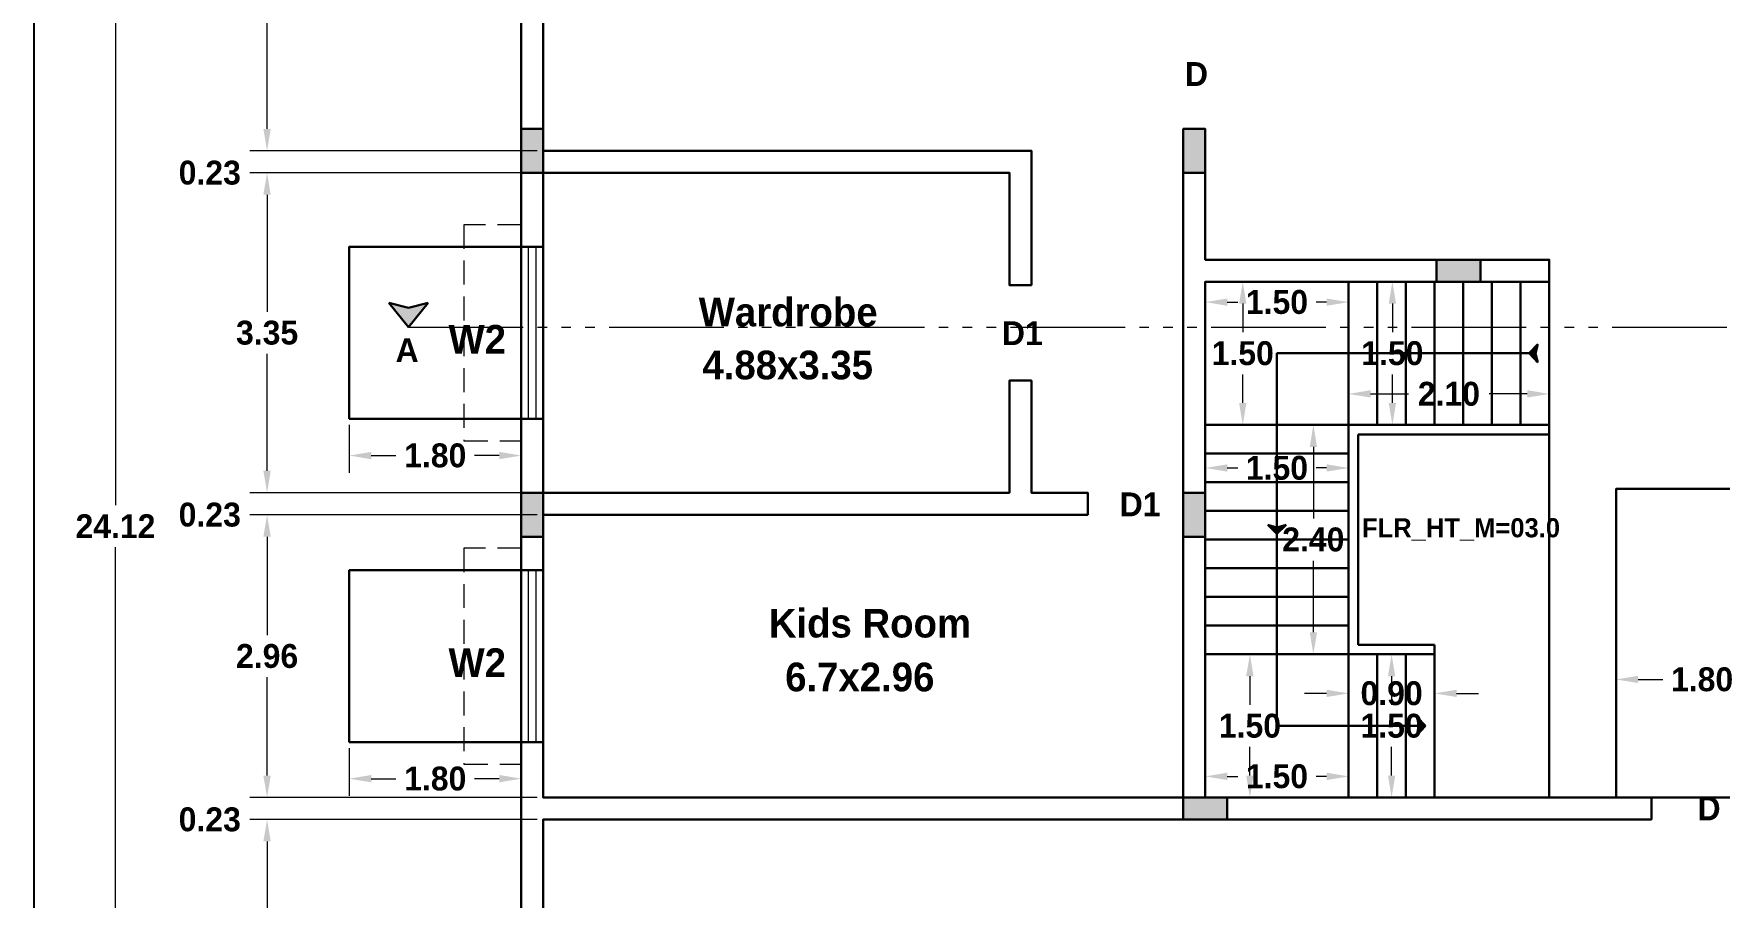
# Model space of a CAD drawing. Header units: metres. Extents: x 596 to 685, y 363 to 505.
# Drawn here: x 600.37 to 618.01, y 484.94 to 493.98 of the extents above; entities that cross this region are included whole.
import ezdxf

# ---------------------------------------------------------------- set-up
doc = ezdxf.new("R2010")
doc.units = ezdxf.units.M
doc.header["$MEASUREMENT"] = 0
doc.linetypes.add('ACAD_ISO06W100', pattern=[36, 24, -3, 0, -3, 0, -3, 0, -3])
doc.linetypes.add('DASHED2', pattern=[0.375, 0.25, -0.125])
for name, color, linetype in [('BLK_1_FLOOR', 63, 'Continuous'), ('BLK_1_FLR_1_ACROOM_5_LIGHT_VENTILATION_2', 1, 'Continuous'), ('BLK_1_FLR_1_BLT_UP_AREA', 1, 'Continuous'), ('BLK_1_FLR_1_CARPET_AREA', 1, 'Continuous'), ('BLK_1_FLR_1_ROOF_AREA', 54, 'Continuous'), ('BLK_1_FLR_1_ROOM_1_LIGHT_VENTILATION_1', 1, 'Continuous'), ('BLK_1_FLR_1_ROOM_2_LIGHT_VENTILATION_1', 1, 'Continuous'), ('BLK_1_FLR_1_STAIR_1', 1, 'Continuous'), ('BLK_1_FLR_1_STAIR_1_FLIGHT_1', 7, 'Continuous'), ('BLK_1_FLR_1_STAIR_1_FLIGHT_2', 7, 'Continuous'), ('BLK_1_FLR_1_STAIR_1_FLIGHT_3', 7, 'Continuous'), ('BLK_1_FLR_1_STAIR_1_LANDING_1', 7, 'Continuous'), ('BLK_1_FLR_1_STAIR_1_LANDING_2', 7, 'Continuous'), ('BLK_1_FLR_1_UNITFA_1', 234, 'Continuous'), ('BLK_1_LVL_1_BLDG_FOOT_PRINT', 1, 'Continuous')]:
    doc.layers.add(name, color=color, linetype=linetype)
doc.styles.add('century', font='GOTHICB.TTF')
doc.styles.add('century Bold', font='GOTHICB.TTF', dxfattribs={"height": 9})
doc.dimstyles.get("Standard").update_dxf_attribs({"dimtxt": 0.25, "dimasz": 0.23, "dimexe": 0.18, "dimexo": 0.0625, "dimgap": 0.09, "dimtad": 0, "dimtih": 1, "dimtoh": 1, "dimzin": 0, "dimdsep": 46, "dimtxsty": 'century', "dimcen": 0.09, "dimadec": 0, "dimazin": 0, "dimtfac": 1, "dimtofl": 0, "dimtmove": 0, "dimatfit": 3, "dimfxl": 0, "dimtolj": 1, "dimtzin": 0, "dimlwd": 18, "dimlwe": 5, "dimarcsym": 0})

# ---------------------------------------------------------------- blocks, each defined once
blk = doc.blocks.new('*D14')
at = {"layer": 'BLK_1_FLR_1_STAIR_1_FLIGHT_1', "color": 0, "lineweight": 5}
for p, q in [((614.131, 490.259), (614.131, 490.387)), ((616.231, 490.259), (616.231, 490.387))]:
    blk.add_line(p, q, dxfattribs=at)
at = {"layer": 'BLK_1_FLR_1_STAIR_1_FLIGHT_1', "color": 0, "lineweight": 18}
for p, q in [((614.361, 490.207), (614.758, 490.207)), ((616.001, 490.207), (615.603, 490.207))]:
    blk.add_line(p, q, dxfattribs=at)
at = {"layer": 'BLK_1_FLR_1_STAIR_1_FLIGHT_1', "color": 0, "lineweight": 30}
for points in [[(614.361, 490.246), (614.361, 490.169), (614.131, 490.207)], [(616.001, 490.246), (616.001, 490.169), (616.231, 490.207)]]:
    blk.add_solid(points, dxfattribs=at)
at = {"layer": 'Defpoints', "color": 0, "lineweight": 30}
for p in [(614.131, 490.197), (616.231, 490.207), (616.231, 490.197)]:
    blk.add_point(p, dxfattribs=at)
at = {"layer": 'BLK_1_FLR_1_STAIR_1_FLIGHT_1', "color": 0, "lineweight": 30, "insert": (615.181, 490.207), "char_height": 0.25, "attachment_point": 5, "style": 'century'}
blk.add_mtext('\\A1;2.10', dxfattribs=at)
blk = doc.blocks.new('*D15')
at = {"layer": 'BLK_1_FLR_1_STAIR_1_FLIGHT_1', "color": 0, "lineweight": 5}
for p, q in [((614.493, 491.382), (614.769, 491.382)), ((614.493, 489.882), (614.769, 489.882))]:
    blk.add_line(p, q, dxfattribs=at)
at = {"layer": 'BLK_1_FLR_1_STAIR_1_FLIGHT_1', "color": 0, "lineweight": 18}
for p, q in [((614.589, 491.152), (614.589, 490.853)), ((614.589, 490.112), (614.589, 490.411))]:
    blk.add_line(p, q, dxfattribs=at)
at = {"layer": 'BLK_1_FLR_1_STAIR_1_FLIGHT_1', "color": 0, "lineweight": 30}
for points in [[(614.551, 491.152), (614.628, 491.152), (614.589, 491.382)], [(614.551, 490.112), (614.628, 490.112), (614.589, 489.882)]]:
    blk.add_solid(points, dxfattribs=at)
at = {"layer": 'Defpoints', "color": 0, "lineweight": 30}
for p in [(614.431, 491.382), (614.431, 489.882), (614.589, 489.882)]:
    blk.add_point(p, dxfattribs=at)
at = {"layer": 'BLK_1_FLR_1_STAIR_1_FLIGHT_1', "color": 0, "lineweight": 30, "insert": (614.589, 490.632), "char_height": 0.25, "attachment_point": 5, "style": 'century'}
blk.add_mtext('\\A1;1.50', dxfattribs=at)
blk = doc.blocks.new('*D16')
at = {"layer": 'BLK_1_FLR_1_STAIR_1_FLIGHT_2', "color": 0, "lineweight": 5}
for p, q in [((612.631, 489.474), (612.631, 489.612)), ((614.131, 489.474), (614.131, 489.612))]:
    blk.add_line(p, q, dxfattribs=at)
at = {"layer": 'BLK_1_FLR_1_STAIR_1_FLIGHT_2', "color": 0, "lineweight": 18}
for p, q in [((612.861, 489.432), (612.97, 489.432)), ((613.901, 489.432), (613.792, 489.432))]:
    blk.add_line(p, q, dxfattribs=at)
at = {"layer": 'BLK_1_FLR_1_STAIR_1_FLIGHT_2', "color": 0, "lineweight": 30}
for points in [[(612.861, 489.47), (612.861, 489.394), (612.631, 489.432)], [(613.901, 489.47), (613.901, 489.394), (614.131, 489.432)]]:
    blk.add_solid(points, dxfattribs=at)
at = {"layer": 'Defpoints', "color": 0, "lineweight": 30}
for p in [(612.631, 489.412), (614.131, 489.432), (614.131, 489.412)]:
    blk.add_point(p, dxfattribs=at)
at = {"layer": 'BLK_1_FLR_1_STAIR_1_FLIGHT_2', "color": 0, "lineweight": 30, "insert": (613.381, 489.432), "char_height": 0.25, "attachment_point": 5, "style": 'century'}
blk.add_mtext('\\A1;1.50', dxfattribs=at)
blk = doc.blocks.new('*D17')
at = {"layer": 'BLK_1_FLR_1_STAIR_1_FLIGHT_2', "color": 0, "lineweight": 5}
for p, q in [((613.763, 489.882), (613.582, 489.882)), ((613.763, 487.482), (613.582, 487.482))]:
    blk.add_line(p, q, dxfattribs=at)
at = {"layer": 'BLK_1_FLR_1_STAIR_1_FLIGHT_2', "color": 0, "lineweight": 18}
for p, q in [((613.762, 489.652), (613.762, 488.903)), ((613.762, 487.712), (613.762, 488.461))]:
    blk.add_line(p, q, dxfattribs=at)
at = {"layer": 'BLK_1_FLR_1_STAIR_1_FLIGHT_2', "color": 0, "lineweight": 30}
for points in [[(613.724, 489.652), (613.801, 489.652), (613.762, 489.882)], [(613.724, 487.712), (613.801, 487.712), (613.762, 487.482)]]:
    blk.add_solid(points, dxfattribs=at)
at = {"layer": 'Defpoints', "color": 0, "lineweight": 30}
for p in [(613.825, 489.882), (613.762, 487.482), (613.825, 487.482)]:
    blk.add_point(p, dxfattribs=at)
at = {"layer": 'BLK_1_FLR_1_STAIR_1_FLIGHT_2', "color": 0, "lineweight": 30, "insert": (613.762, 488.682), "char_height": 0.25, "attachment_point": 5, "style": 'century'}
blk.add_mtext('\\A1;2.40', dxfattribs=at)
blk = doc.blocks.new('*D18')
at = {"layer": 'BLK_1_FLR_1_STAIR_1_FLIGHT_3', "color": 0, "lineweight": 5}
for p, q in [((614.131, 487.134), (614.131, 487.252)), ((615.031, 487.134), (615.031, 487.252))]:
    blk.add_line(p, q, dxfattribs=at)
at = {"layer": 'BLK_1_FLR_1_STAIR_1_FLIGHT_3', "color": 0, "lineweight": 18}
for p, q in [((613.901, 487.072), (613.671, 487.072)), ((615.261, 487.072), (615.491, 487.072))]:
    blk.add_line(p, q, dxfattribs=at)
at = {"layer": 'BLK_1_FLR_1_STAIR_1_FLIGHT_3', "color": 0, "lineweight": 30}
for points in [[(613.901, 487.11), (613.901, 487.034), (614.131, 487.072)], [(615.261, 487.11), (615.261, 487.034), (615.031, 487.072)]]:
    blk.add_solid(points, dxfattribs=at)
at = {"layer": 'Defpoints', "color": 0, "lineweight": 30}
for p in [(614.131, 487.072), (615.031, 487.072), (615.031, 487.072)]:
    blk.add_point(p, dxfattribs=at)
at = {"layer": 'BLK_1_FLR_1_STAIR_1_FLIGHT_3', "color": 0, "lineweight": 30, "insert": (614.581, 487.072), "char_height": 0.25, "attachment_point": 5, "style": 'century'}
blk.add_mtext('\\A1;0.90', dxfattribs=at)
blk = doc.blocks.new('*D19')
at = {"layer": 'BLK_1_FLR_1_STAIR_1_FLIGHT_3', "color": 0, "lineweight": 5}
for p, q in [((614.643, 487.482), (614.761, 487.482)), ((614.643, 485.982), (614.761, 485.982))]:
    blk.add_line(p, q, dxfattribs=at)
at = {"layer": 'BLK_1_FLR_1_STAIR_1_FLIGHT_3', "color": 0, "lineweight": 18}
for p, q in [((614.581, 487.252), (614.581, 486.953)), ((614.581, 486.212), (614.581, 486.511))]:
    blk.add_line(p, q, dxfattribs=at)
at = {"layer": 'BLK_1_FLR_1_STAIR_1_FLIGHT_3', "color": 0, "lineweight": 30}
for points in [[(614.543, 487.252), (614.619, 487.252), (614.581, 487.482)], [(614.543, 486.212), (614.619, 486.212), (614.581, 485.982)]]:
    blk.add_solid(points, dxfattribs=at)
at = {"layer": 'Defpoints', "color": 0, "lineweight": 30}
for p in [(614.581, 487.482), (614.581, 485.982), (614.581, 485.982)]:
    blk.add_point(p, dxfattribs=at)
at = {"layer": 'BLK_1_FLR_1_STAIR_1_FLIGHT_3', "color": 0, "lineweight": 30, "insert": (614.581, 486.732), "char_height": 0.25, "attachment_point": 5, "style": 'century'}
blk.add_mtext('\\A1;1.50', dxfattribs=at)
blk = doc.blocks.new('*D20')
at = {"layer": 'BLK_1_FLR_1_STAIR_1_LANDING_1', "color": 0, "lineweight": 5}
for p, q in [((614.131, 491.231), (614.131, 491.348)), ((612.631, 491.106), (612.631, 490.988))]:
    blk.add_line(p, q, dxfattribs=at)
at = {"layer": 'BLK_1_FLR_1_STAIR_1_LANDING_1', "color": 0, "lineweight": 18}
for p, q in [((612.861, 491.168), (612.97, 491.168)), ((613.901, 491.168), (613.792, 491.168))]:
    blk.add_line(p, q, dxfattribs=at)
at = {"layer": 'BLK_1_FLR_1_STAIR_1_LANDING_1', "color": 0, "lineweight": 30}
for points in [[(612.861, 491.206), (612.861, 491.13), (612.631, 491.168)], [(613.901, 491.206), (613.901, 491.13), (614.131, 491.168)]]:
    blk.add_solid(points, dxfattribs=at)
at = {"layer": 'Defpoints', "color": 0, "lineweight": 30}
for p in [(612.631, 491.168), (614.131, 491.168), (614.131, 491.168)]:
    blk.add_point(p, dxfattribs=at)
at = {"layer": 'BLK_1_FLR_1_STAIR_1_LANDING_1', "color": 0, "lineweight": 30, "insert": (613.381, 491.168), "char_height": 0.25, "attachment_point": 5, "style": 'century'}
blk.add_mtext('\\A1;1.50', dxfattribs=at)
blk = doc.blocks.new('*D21')
at = {"layer": 'BLK_1_FLR_1_STAIR_1_LANDING_1', "color": 0, "lineweight": 5}
for p, q in [((612.968, 491.382), (613.203, 491.382)), ((612.968, 489.882), (613.203, 489.882))]:
    blk.add_line(p, q, dxfattribs=at)
at = {"layer": 'BLK_1_FLR_1_STAIR_1_LANDING_1', "color": 0, "lineweight": 18}
for p, q in [((613.023, 491.152), (613.023, 490.853)), ((613.023, 490.112), (613.023, 490.411))]:
    blk.add_line(p, q, dxfattribs=at)
at = {"layer": 'BLK_1_FLR_1_STAIR_1_LANDING_1', "color": 0, "lineweight": 30}
for points in [[(612.985, 491.152), (613.061, 491.152), (613.023, 491.382)], [(612.985, 490.112), (613.061, 490.112), (613.023, 489.882)]]:
    blk.add_solid(points, dxfattribs=at)
at = {"layer": 'Defpoints', "color": 0, "lineweight": 30}
for p in [(612.905, 491.382), (612.905, 489.882), (613.023, 489.882)]:
    blk.add_point(p, dxfattribs=at)
at = {"layer": 'BLK_1_FLR_1_STAIR_1_LANDING_1', "color": 0, "lineweight": 30, "insert": (613.023, 490.632), "char_height": 0.25, "attachment_point": 5, "style": 'century'}
blk.add_mtext('\\A1;1.50', dxfattribs=at)
blk = doc.blocks.new('*D22')
at = {"layer": 'BLK_1_FLR_1_STAIR_1_LANDING_2', "color": 0, "lineweight": 5}
for p, q in [((612.631, 486.246), (612.631, 486.383)), ((614.131, 486.246), (614.131, 486.383))]:
    blk.add_line(p, q, dxfattribs=at)
at = {"layer": 'BLK_1_FLR_1_STAIR_1_LANDING_2', "color": 0, "lineweight": 18}
for p, q in [((612.861, 486.203), (612.97, 486.203)), ((613.901, 486.203), (613.792, 486.203))]:
    blk.add_line(p, q, dxfattribs=at)
at = {"layer": 'BLK_1_FLR_1_STAIR_1_LANDING_2', "color": 0, "lineweight": 30}
for points in [[(612.861, 486.242), (612.861, 486.165), (612.631, 486.203)], [(613.901, 486.242), (613.901, 486.165), (614.131, 486.203)]]:
    blk.add_solid(points, dxfattribs=at)
at = {"layer": 'Defpoints', "color": 0, "lineweight": 30}
for p in [(612.631, 486.183), (614.131, 486.203), (614.131, 486.183)]:
    blk.add_point(p, dxfattribs=at)
at = {"layer": 'BLK_1_FLR_1_STAIR_1_LANDING_2', "color": 0, "lineweight": 30, "insert": (613.381, 486.203), "char_height": 0.25, "attachment_point": 5, "style": 'century'}
blk.add_mtext('\\A1;1.50', dxfattribs=at)
blk = doc.blocks.new('*D13')
at = {"layer": 'BLK_1_FLR_1_STAIR_1_LANDING_2', "color": 0, "lineweight": 5}
for p, q in [((612.767, 487.482), (613.278, 487.482)), ((612.767, 485.982), (613.278, 485.982))]:
    blk.add_line(p, q, dxfattribs=at)
at = {"layer": 'BLK_1_FLR_1_STAIR_1_LANDING_2', "color": 0, "lineweight": 18}
for p, q in [((613.098, 487.252), (613.098, 486.953)), ((613.098, 486.212), (613.098, 486.511))]:
    blk.add_line(p, q, dxfattribs=at)
at = {"layer": 'BLK_1_FLR_1_STAIR_1_LANDING_2', "color": 0, "lineweight": 30}
for points in [[(613.059, 487.252), (613.136, 487.252), (613.098, 487.482)], [(613.059, 486.212), (613.136, 486.212), (613.098, 485.982)]]:
    blk.add_solid(points, dxfattribs=at)
at = {"layer": 'Defpoints', "color": 0, "lineweight": 30}
for p in [(612.704, 487.482), (612.704, 485.982), (613.098, 485.982)]:
    blk.add_point(p, dxfattribs=at)
at = {"layer": 'BLK_1_FLR_1_STAIR_1_LANDING_2', "color": 0, "lineweight": 30, "insert": (613.098, 486.732), "char_height": 0.25, "attachment_point": 5, "style": 'century'}
blk.add_mtext('\\A1;1.50', dxfattribs=at)
blk = doc.blocks.new('*D62')
at = {"layer": 'BLK_1_FLR_1_ROOM_2_LIGHT_VENTILATION_1', "color": 0, "lineweight": 5}
for p, q in [((603.671, 486.5), (603.671, 485.999)), ((605.471, 486.5), (605.471, 485.999))]:
    blk.add_line(p, q, dxfattribs=at)
at = {"layer": 'BLK_1_FLR_1_ROOM_2_LIGHT_VENTILATION_1', "color": 0, "lineweight": 18}
for p, q in [((603.901, 486.179), (604.16, 486.179)), ((605.241, 486.179), (604.982, 486.179))]:
    blk.add_line(p, q, dxfattribs=at)
at = {"layer": 'BLK_1_FLR_1_ROOM_2_LIGHT_VENTILATION_1', "color": 0, "lineweight": 30}
for points in [[(603.901, 486.218), (603.901, 486.141), (603.671, 486.179)], [(605.241, 486.218), (605.241, 486.141), (605.471, 486.179)]]:
    blk.add_solid(points, dxfattribs=at)
at = {"layer": 'Defpoints', "color": 0, "lineweight": 30}
for p in [(603.671, 486.562), (605.471, 486.562), (605.471, 486.179)]:
    blk.add_point(p, dxfattribs=at)
at = {"layer": 'BLK_1_FLR_1_ROOM_2_LIGHT_VENTILATION_1', "color": 0, "lineweight": 30, "insert": (604.571, 486.179), "char_height": 0.25, "attachment_point": 5, "style": 'century'}
blk.add_mtext('\\A1;1.80', dxfattribs=at)
blk = doc.blocks.new('*D63')
at = {"layer": 'BLK_1_FLR_1_ROOM_1_LIGHT_VENTILATION_1', "color": 0, "lineweight": 5}
for p, q in [((603.671, 489.885), (603.671, 489.382)), ((605.471, 489.885), (605.471, 489.382))]:
    blk.add_line(p, q, dxfattribs=at)
at = {"layer": 'BLK_1_FLR_1_ROOM_1_LIGHT_VENTILATION_1', "color": 0, "lineweight": 18}
for p, q in [((603.901, 489.562), (604.16, 489.562)), ((605.241, 489.562), (604.982, 489.562))]:
    blk.add_line(p, q, dxfattribs=at)
at = {"layer": 'BLK_1_FLR_1_ROOM_1_LIGHT_VENTILATION_1', "color": 0, "lineweight": 30}
for points in [[(603.901, 489.6), (603.901, 489.523), (603.671, 489.562)], [(605.241, 489.6), (605.241, 489.523), (605.471, 489.562)]]:
    blk.add_solid(points, dxfattribs=at)
at = {"layer": 'Defpoints', "color": 0, "lineweight": 30}
for p in [(603.671, 489.947), (605.471, 489.947), (605.471, 489.562)]:
    blk.add_point(p, dxfattribs=at)
at = {"layer": 'BLK_1_FLR_1_ROOM_1_LIGHT_VENTILATION_1', "color": 0, "lineweight": 30, "insert": (604.571, 489.562), "char_height": 0.25, "attachment_point": 5, "style": 'century'}
blk.add_mtext('\\A1;1.80', dxfattribs=at)
blk = doc.blocks.new('*D74')
at = {"layer": 'BLK_1_FLR_1_ACROOM_5_LIGHT_VENTILATION_2', "color": 0, "lineweight": 5}
for p, q in [((616.931, 487.269), (616.931, 487.398)), ((618.731, 487.269), (618.731, 487.398))]:
    blk.add_line(p, q, dxfattribs=at)
at = {"layer": 'BLK_1_FLR_1_ACROOM_5_LIGHT_VENTILATION_2', "color": 0, "lineweight": 18}
for p, q in [((617.161, 487.218), (617.42, 487.218)), ((618.501, 487.218), (618.242, 487.218))]:
    blk.add_line(p, q, dxfattribs=at)
at = {"layer": 'BLK_1_FLR_1_ACROOM_5_LIGHT_VENTILATION_2', "color": 0, "lineweight": 30}
for points in [[(617.161, 487.256), (617.161, 487.18), (616.931, 487.218)], [(618.501, 487.256), (618.501, 487.18), (618.731, 487.218)]]:
    blk.add_solid(points, dxfattribs=at)
at = {"layer": 'Defpoints', "color": 0, "lineweight": 30}
for p in [(616.931, 487.207), (618.731, 487.218), (618.731, 487.207)]:
    blk.add_point(p, dxfattribs=at)
at = {"layer": 'BLK_1_FLR_1_ACROOM_5_LIGHT_VENTILATION_2', "color": 0, "lineweight": 30, "insert": (617.831, 487.218), "char_height": 0.25, "attachment_point": 5, "style": 'century'}
blk.add_mtext('\\A1;1.80', dxfattribs=at)
blk = doc.blocks.new('*D193')
at = {"color": 0, "lineweight": 5}
for p, q in [((605.638, 500.652), (602.631, 500.652)), ((605.638, 492.752), (602.631, 492.752))]:
    blk.add_line(p, q, dxfattribs=at)
at = {"color": 0, "lineweight": 18}
for p, q in [((602.811, 500.422), (602.811, 496.923)), ((602.811, 492.982), (602.811, 496.481))]:
    blk.add_line(p, q, dxfattribs=at)
at = {"color": 0, "lineweight": 30}
for points in [[(602.772, 500.422), (602.849, 500.422), (602.811, 500.652)], [(602.772, 492.982), (602.849, 492.982), (602.811, 492.752)]]:
    blk.add_solid(points, dxfattribs=at)
at = {"layer": 'Defpoints', "color": 0, "lineweight": 30}
for p in [(605.701, 500.652), (602.811, 492.752), (605.701, 492.752)]:
    blk.add_point(p, dxfattribs=at)
at = {"color": 0, "lineweight": 30, "insert": (602.811, 496.702), "char_height": 0.25, "attachment_point": 5, "style": 'century'}
blk.add_mtext('\\A1;7.90', dxfattribs=at)
blk = doc.blocks.new('*D194')
at = {"color": 0, "lineweight": 18}
for p, q in [((602.811, 492.982), (602.811, 493.212)), ((602.811, 492.292), (602.811, 492.062))]:
    blk.add_line(p, q, dxfattribs=at)
at = {"color": 0, "lineweight": 5}
for p, q in [((605.638, 492.752), (602.631, 492.752)), ((605.638, 492.522), (602.631, 492.522))]:
    blk.add_line(p, q, dxfattribs=at)
at = {"color": 0, "lineweight": 30}
for points in [[(602.772, 492.982), (602.849, 492.982), (602.811, 492.752)], [(602.772, 492.292), (602.849, 492.292), (602.811, 492.522)]]:
    blk.add_solid(points, dxfattribs=at)
at = {"layer": 'Defpoints', "color": 0, "lineweight": 30}
for p in [(605.701, 492.752), (602.811, 492.522), (605.701, 492.522)]:
    blk.add_point(p, dxfattribs=at)
at = {"color": 0, "lineweight": 30, "insert": (602.211, 492.522), "char_height": 0.25, "attachment_point": 5, "style": 'century'}
blk.add_mtext('\\A1;0.23', dxfattribs=at)
blk = doc.blocks.new('*D195')
at = {"color": 0, "lineweight": 5}
for p, q in [((605.638, 492.522), (602.631, 492.522)), ((605.638, 489.172), (602.631, 489.172))]:
    blk.add_line(p, q, dxfattribs=at)
at = {"color": 0, "lineweight": 18}
for p, q in [((602.811, 492.292), (602.811, 491.068)), ((602.811, 489.402), (602.811, 490.626))]:
    blk.add_line(p, q, dxfattribs=at)
at = {"color": 0, "lineweight": 30}
for points in [[(602.772, 492.292), (602.849, 492.292), (602.811, 492.522)], [(602.772, 489.402), (602.849, 489.402), (602.811, 489.172)]]:
    blk.add_solid(points, dxfattribs=at)
at = {"layer": 'Defpoints', "color": 0, "lineweight": 30}
for p in [(605.701, 492.522), (602.811, 489.172), (605.701, 489.172)]:
    blk.add_point(p, dxfattribs=at)
at = {"color": 0, "lineweight": 30, "insert": (602.811, 490.847), "char_height": 0.25, "attachment_point": 5, "style": 'century'}
blk.add_mtext('\\A1;3.35', dxfattribs=at)
blk = doc.blocks.new('*D196')
at = {"color": 0, "lineweight": 18}
for p, q in [((602.811, 489.402), (602.811, 489.632)), ((602.811, 488.712), (602.811, 488.482))]:
    blk.add_line(p, q, dxfattribs=at)
at = {"color": 0, "lineweight": 5}
for p, q in [((605.638, 489.172), (602.631, 489.172)), ((605.638, 488.942), (602.631, 488.942))]:
    blk.add_line(p, q, dxfattribs=at)
at = {"color": 0, "lineweight": 30}
for points in [[(602.772, 489.402), (602.849, 489.402), (602.811, 489.172)], [(602.772, 488.712), (602.849, 488.712), (602.811, 488.942)]]:
    blk.add_solid(points, dxfattribs=at)
at = {"layer": 'Defpoints', "color": 0, "lineweight": 30}
for p in [(605.701, 489.172), (602.811, 488.942), (605.701, 488.942)]:
    blk.add_point(p, dxfattribs=at)
at = {"color": 0, "lineweight": 30, "insert": (602.211, 488.942), "char_height": 0.25, "attachment_point": 5, "style": 'century'}
blk.add_mtext('\\A1;0.23', dxfattribs=at)
blk = doc.blocks.new('*D197')
at = {"color": 0, "lineweight": 5}
for p, q in [((605.638, 488.942), (602.631, 488.942)), ((605.638, 485.982), (602.631, 485.982))]:
    blk.add_line(p, q, dxfattribs=at)
at = {"color": 0, "lineweight": 18}
for p, q in [((602.811, 488.712), (602.811, 487.683)), ((602.811, 486.212), (602.811, 487.241))]:
    blk.add_line(p, q, dxfattribs=at)
at = {"color": 0, "lineweight": 30}
for points in [[(602.772, 488.712), (602.849, 488.712), (602.811, 488.942)], [(602.772, 486.212), (602.849, 486.212), (602.811, 485.982)]]:
    blk.add_solid(points, dxfattribs=at)
at = {"layer": 'Defpoints', "color": 0, "lineweight": 30}
for p in [(605.701, 488.942), (602.811, 485.982), (605.701, 485.982)]:
    blk.add_point(p, dxfattribs=at)
at = {"color": 0, "lineweight": 30, "insert": (602.811, 487.462), "char_height": 0.25, "attachment_point": 5, "style": 'century'}
blk.add_mtext('\\A1;2.96', dxfattribs=at)
blk = doc.blocks.new('*D198')
at = {"color": 0, "lineweight": 18}
for p, q in [((602.811, 486.212), (602.811, 486.442)), ((602.811, 485.522), (602.811, 485.292))]:
    blk.add_line(p, q, dxfattribs=at)
at = {"color": 0, "lineweight": 5}
for p, q in [((605.638, 485.982), (602.631, 485.982)), ((605.638, 485.752), (602.631, 485.752))]:
    blk.add_line(p, q, dxfattribs=at)
at = {"color": 0, "lineweight": 30}
for points in [[(602.772, 486.212), (602.849, 486.212), (602.811, 485.982)], [(602.772, 485.522), (602.849, 485.522), (602.811, 485.752)]]:
    blk.add_solid(points, dxfattribs=at)
at = {"layer": 'Defpoints', "color": 0, "lineweight": 30}
for p in [(605.701, 485.982), (602.811, 485.752), (605.701, 485.752)]:
    blk.add_point(p, dxfattribs=at)
at = {"color": 0, "lineweight": 30, "insert": (602.211, 485.752), "char_height": 0.25, "attachment_point": 5, "style": 'century'}
blk.add_mtext('\\A1;0.23', dxfattribs=at)
blk = doc.blocks.new('*D199')
at = {"color": 0, "lineweight": 5}
for p, q in [((605.638, 485.752), (602.631, 485.752)), ((605.638, 479.582), (602.631, 479.582))]:
    blk.add_line(p, q, dxfattribs=at)
at = {"color": 0, "lineweight": 18}
for p, q in [((602.811, 485.522), (602.811, 482.888)), ((602.811, 479.812), (602.811, 482.446))]:
    blk.add_line(p, q, dxfattribs=at)
at = {"color": 0, "lineweight": 30}
for points in [[(602.772, 485.522), (602.849, 485.522), (602.811, 485.752)], [(602.772, 479.812), (602.849, 479.812), (602.811, 479.582)]]:
    blk.add_solid(points, dxfattribs=at)
at = {"layer": 'Defpoints', "color": 0, "lineweight": 30}
for p in [(605.701, 485.752), (602.811, 479.582), (605.701, 479.582)]:
    blk.add_point(p, dxfattribs=at)
at = {"color": 0, "lineweight": 30, "insert": (602.811, 482.667), "char_height": 0.25, "attachment_point": 5, "style": 'century'}
blk.add_mtext('\\A1;6.17', dxfattribs=at)
blk = doc.blocks.new('*D211')
at = {"color": 0, "lineweight": 5}
for p, q in [((605.408, 500.882), (601.044, 500.882)), ((605.408, 476.762), (601.044, 476.762))]:
    blk.add_line(p, q, dxfattribs=at)
at = {"color": 0, "lineweight": 18}
for p, q in [((601.224, 500.652), (601.224, 489.043)), ((601.224, 476.992), (601.224, 488.602))]:
    blk.add_line(p, q, dxfattribs=at)
at = {"color": 0, "lineweight": 30}
for points in [[(601.186, 500.652), (601.262, 500.652), (601.224, 500.882)], [(601.186, 476.992), (601.262, 476.992), (601.224, 476.762)]]:
    blk.add_solid(points, dxfattribs=at)
at = {"layer": 'Defpoints', "color": 0, "lineweight": 30}
for p in [(605.471, 500.882), (601.224, 476.762), (605.471, 476.762)]:
    blk.add_point(p, dxfattribs=at)
at = {"color": 0, "lineweight": 30, "insert": (601.224, 488.822), "char_height": 0.25, "attachment_point": 5, "style": 'century'}
blk.add_mtext('\\A1;24.12', dxfattribs=at)

msp = doc.modelspace()

# ---------------------------------------------------------------- hatches: boundary and pattern name
at = {"lineweight": 30}
h = msp.add_hatch(color=256, dxfattribs=at)
h.dxf.hatch_style = 1
h.paths.add_polyline_path([(605.701, 492.982), (605.471, 492.982), (605.471, 492.522), (605.701, 492.522)])
h = msp.add_hatch(color=256, dxfattribs=at)
h.dxf.hatch_style = 1
h.paths.add_polyline_path([(612.631, 492.982), (612.401, 492.982), (612.401, 492.522), (612.631, 492.522)])
h = msp.add_hatch(color=256, dxfattribs=at)
h.dxf.hatch_style = 1
h.paths.add_polyline_path([(615.511, 491.382), (615.511, 491.612), (615.051, 491.612), (615.051, 491.382)])
h = msp.add_hatch(color=256, dxfattribs=at)
h.dxf.hatch_style = 1
h.paths.add_polyline_path([(604.291, 490.907), (604.497, 491.162), (604.291, 491.107), (604.085, 491.162)])
h = msp.add_hatch(color=256, dxfattribs=at)
h.dxf.hatch_style = 1
h.paths.add_polyline_path([(616.086, 490.632), (616.112, 490.728), (616.02, 490.632), (616.112, 490.536)])
h = msp.add_hatch(color=256, dxfattribs=at)
h.dxf.hatch_style = 1
h.paths.add_polyline_path([(605.701, 489.172), (605.471, 489.172), (605.471, 488.712), (605.701, 488.712)])
h = msp.add_hatch(color=256, dxfattribs=at)
h.dxf.hatch_style = 1
h.paths.add_polyline_path([(612.631, 489.172), (612.401, 489.172), (612.401, 488.712), (612.631, 488.712)])
h = msp.add_hatch(color=256, dxfattribs=at)
h.dxf.hatch_style = 1
h.paths.add_polyline_path([(613.381, 488.809), (613.285, 488.835), (613.381, 488.743), (613.477, 488.835)])
h = msp.add_hatch(color=256, dxfattribs=at)
h.dxf.hatch_style = 1
h.paths.add_polyline_path([(614.872, 486.732), (614.846, 486.636), (614.937, 486.732), (614.846, 486.828)])
h = msp.add_hatch(color=256, dxfattribs=at)
h.dxf.hatch_style = 1
h.paths.add_polyline_path([(612.861, 485.752), (612.861, 485.982), (612.401, 485.982), (612.401, 485.752)])

# ---------------------------------------------------------------- linework, layer by layer
for p, q in [((605.471, 495.502), (605.471, 491.747)), ((605.701, 492.752), (605.701, 495.502)), ((612.401, 492.982), (612.401, 492.752)), ((612.401, 492.982), (612.631, 492.982)), ((612.631, 492.982), (612.631, 491.612)), ((605.701, 492.752), (610.811, 492.752)), ((610.811, 491.347), (610.811, 492.752)), ((605.701, 491.747), (605.701, 492.522)), ((605.701, 492.522), (610.581, 492.522)), ((610.581, 491.347), (610.581, 492.522)), ((612.401, 492.522), (612.401, 489.172)), ((605.471, 491.747), (605.701, 491.747)), ((616.231, 491.612), (612.631, 491.612)), ((616.231, 491.382), (616.231, 491.612)), ((612.631, 491.382), (612.631, 485.982)), ((616.231, 491.382), (612.631, 491.382)), ((610.581, 491.347), (610.811, 491.347)), ((604.291, 490.907), (604.085, 491.162)), ((604.291, 491.107), (604.085, 491.162)), ((604.291, 490.907), (604.497, 491.162)), ((604.497, 491.162), (604.291, 491.107)), ((616.02, 490.632), (616.112, 490.728)), ((616.112, 490.728), (616.086, 490.632)), ((616.02, 490.632), (613.381, 490.632)), ((613.381, 490.632), (613.381, 486.732)), ((616.02, 490.632), (616.112, 490.536)), ((616.112, 490.536), (616.086, 490.632)), ((610.581, 489.172), (610.581, 490.347)), ((610.581, 490.347), (610.811, 490.347)), ((610.811, 489.172), (610.811, 490.347)), ((605.471, 489.947), (605.471, 488.712)), ((605.701, 489.947), (605.471, 489.947)), ((605.701, 489.172), (605.701, 489.947)), ((614.131, 489.582), (614.131, 489.882)), ((614.131, 489.882), (614.431, 489.882)), ((616.231, 489.782), (614.231, 489.782)), ((614.231, 489.782), (614.231, 487.582)), ((614.431, 489.882), (614.731, 489.882)), ((614.731, 489.882), (615.031, 489.882)), ((615.031, 489.882), (615.331, 489.882)), ((615.331, 489.882), (615.631, 489.882)), ((615.631, 489.882), (615.931, 489.882)), ((615.931, 489.882), (616.231, 489.882)), ((616.231, 489.882), (616.231, 489.782)), ((614.131, 489.282), (614.131, 489.582)), ((614.131, 488.982), (614.131, 489.282)), ((605.701, 489.172), (610.581, 489.172)), ((610.811, 489.172), (611.401, 489.172)), ((611.401, 488.942), (611.401, 489.172)), ((612.401, 488.942), (612.401, 489.172)), ((605.701, 488.942), (611.401, 488.942)), ((605.701, 485.982), (605.701, 488.942)), ((612.401, 485.752), (612.401, 488.942)), ((614.131, 488.682), (614.131, 488.982)), ((613.381, 488.743), (613.285, 488.835)), ((613.285, 488.835), (613.381, 488.809)), ((613.381, 488.743), (613.477, 488.835)), ((613.477, 488.835), (613.381, 488.809)), ((614.131, 488.382), (614.131, 488.682)), ((605.471, 488.362), (605.701, 488.362)), ((614.131, 488.082), (614.131, 488.382)), ((614.131, 487.782), (614.131, 488.082)), ((614.131, 487.482), (614.131, 487.782)), ((614.131, 487.482), (614.431, 487.482)), ((615.031, 487.582), (614.231, 487.582)), ((614.431, 487.482), (614.731, 487.482)), ((614.731, 487.482), (615.031, 487.482)), ((615.031, 487.482), (615.031, 487.582)), ((614.937, 486.732), (614.846, 486.828)), ((614.846, 486.828), (614.872, 486.732)), ((613.381, 486.732), (614.937, 486.732)), ((614.937, 486.732), (614.846, 486.636)), ((614.846, 486.636), (614.872, 486.732)), ((605.701, 486.562), (605.471, 486.562)), ((605.471, 485.982), (605.471, 482.524)), ((605.701, 485.982), (612.401, 485.982)), ((617.301, 485.982), (612.631, 485.982)), ((617.301, 485.752), (617.301, 485.982)), ((605.701, 485.752), (612.401, 485.752)), ((605.701, 482.524), (605.701, 485.752)), ((617.301, 485.752), (612.631, 485.752))]:
    msp.add_line(p, q, dxfattribs=at)
at = {"linetype": 'DASHED2', "lineweight": 9}
for p, q in [((605.471, 491.977), (604.871, 491.977)), ((604.871, 491.977), (604.871, 489.717)), ((604.871, 489.717), (605.471, 489.717)), ((605.471, 488.592), (604.871, 488.592)), ((604.871, 488.592), (604.871, 486.332)), ((604.871, 486.332), (605.471, 486.332))]:
    msp.add_line(p, q, dxfattribs=at)
at = {"lineweight": 9}
for p, q in [((605.471, 489.947), (605.471, 491.747)), ((605.547, 489.947), (605.547, 491.747)), ((605.625, 491.747), (605.625, 489.947)), ((605.701, 491.747), (605.701, 489.947)), ((605.471, 486.562), (605.471, 488.362)), ((605.547, 486.562), (605.547, 488.362)), ((605.625, 488.362), (605.625, 486.562)), ((605.701, 488.362), (605.701, 486.562))]:
    msp.add_line(p, q, dxfattribs=at)
at = {"linetype": 'ACAD_ISO06W100', "lineweight": 18, "ltscale": 0.05}
msp.add_line((604.291, 490.907), (640.024, 490.907), dxfattribs=at)
at = {"lineweight": 30}
for points in [[(605.471, 491.747), (605.471, 495.502)], [(605.471, 488.712), (605.471, 489.947)], [(605.471, 482.524), (605.471, 488.712)]]:
    msp.add_lwpolyline(points, dxfattribs=at)
for points in [[(605.471, 492.522), (605.701, 492.522), (605.701, 492.982), (605.471, 492.982)], [(612.401, 492.522), (612.631, 492.522), (612.631, 492.982), (612.401, 492.982)], [(615.051, 491.612), (615.051, 491.382), (615.511, 491.382), (615.511, 491.612)], [(605.471, 488.712), (605.701, 488.712), (605.701, 489.172), (605.471, 489.172)], [(612.401, 488.712), (612.631, 488.712), (612.631, 489.172), (612.401, 489.172)], [(612.401, 485.982), (612.401, 485.752), (612.861, 485.752), (612.861, 485.982)]]:
    msp.add_lwpolyline(points, close=True, dxfattribs=at)
at = {"layer": 'BLK_1_FLOOR', "linetype": 'ByBlock'}
msp.add_lwpolyline([(600.368, 505.352), (600.368, 469.899), (643.899, 469.899), (643.899, 505.352)], close=True, dxfattribs=at)
at = {"layer": 'BLK_1_FLR_1_ACROOM_5_LIGHT_VENTILATION_2', "lineweight": 30}
msp.add_lwpolyline([(618.731, 489.212), (616.931, 489.212), (616.931, 485.982), (618.731, 485.982)], close=True, dxfattribs=at)
at = {"layer": 'BLK_1_FLR_1_BLT_UP_AREA', "color": 1, "lineweight": 30}
msp.add_lwpolyline([(605.471, 476.762), (605.471, 502.082), (612.631, 502.082), (612.631, 500.882), (617.211, 500.882), (617.211, 497.612), (620.611, 497.612), (620.611, 502.082), (627.801, 502.082), (627.801, 500.882), (638.291, 500.882), (638.291, 494.522), (639.491, 494.522), (639.491, 488.182), (638.291, 488.182), (638.291, 485.752), (628.481, 485.752), (628.481, 488.982), (618.961, 488.982), (618.961, 479.352), (612.631, 479.352), (612.631, 476.762), (605.471, 476.762)], dxfattribs=at)
at = {"layer": 'BLK_1_FLR_1_CARPET_AREA', "lineweight": 30}
msp.add_lwpolyline([(605.701, 479.582), (605.701, 485.752), (617.301, 485.752), (617.301, 485.982), (612.631, 485.982), (612.631, 491.382), (616.231, 491.382), (616.231, 491.612), (612.631, 491.612), (612.631, 492.982), (612.401, 492.982), (612.401, 485.982), (605.701, 485.982), (605.701, 488.942), (611.401, 488.942), (611.401, 489.172), (610.811, 489.172), (610.811, 490.347), (610.581, 490.347), (610.581, 489.172), (605.701, 489.172), (605.701, 492.522), (610.581, 492.522), (610.581, 491.347), (610.811, 491.347), (610.811, 492.752), (605.701, 492.752), (605.701, 500.652)], dxfattribs=at)
at = {"layer": 'BLK_1_FLR_1_ROOF_AREA', "lineweight": 9}
msp.add_lwpolyline([(605.471, 476.762), (605.471, 502.082), (612.631, 502.082), (612.631, 500.882), (617.211, 500.882), (617.211, 497.612), (620.611, 497.612), (620.611, 502.082), (627.801, 502.082), (627.801, 500.882), (638.291, 500.882), (638.291, 494.522), (639.491, 494.522), (639.491, 488.182), (638.291, 488.182), (638.291, 485.752), (628.481, 485.752), (628.481, 488.982), (618.961, 488.982), (618.961, 479.352), (612.631, 479.352), (612.631, 476.762), (605.471, 476.762)], dxfattribs=at)
at = {"layer": 'BLK_1_FLR_1_ROOM_1_LIGHT_VENTILATION_1', "lineweight": 30}
msp.add_lwpolyline([(603.671, 489.947), (605.471, 489.947), (605.471, 491.747), (603.671, 491.747)], close=True, dxfattribs=at)
at = {"layer": 'BLK_1_FLR_1_ROOM_2_LIGHT_VENTILATION_1', "lineweight": 30}
msp.add_lwpolyline([(603.671, 486.562), (605.471, 486.562), (605.471, 488.362), (603.671, 488.362)], close=True, dxfattribs=at)
at = {"layer": 'BLK_1_FLR_1_STAIR_1', "lineweight": 30}
msp.add_lwpolyline([(612.631, 485.982), (616.231, 485.982), (616.231, 491.382), (612.631, 491.382)], close=True, dxfattribs=at)
at = {"layer": 'BLK_1_FLR_1_STAIR_1_FLIGHT_1', "lineweight": 30}
for p, q in [((614.131, 489.882), (614.131, 491.382)), ((614.431, 489.882), (614.431, 491.382)), ((614.731, 489.882), (614.731, 491.382)), ((615.031, 489.882), (615.031, 491.382)), ((615.331, 489.882), (615.331, 491.382)), ((615.631, 489.882), (615.631, 491.382)), ((615.931, 489.882), (615.931, 491.382)), ((616.231, 489.882), (616.231, 491.382))]:
    msp.add_line(p, q, dxfattribs=at)
msp.add_lwpolyline([(614.131, 491.382), (616.231, 491.382), (616.231, 489.882), (614.131, 489.882)], close=True, dxfattribs=at)
at = {"layer": 'BLK_1_FLR_1_STAIR_1_FLIGHT_2', "lineweight": 30}
for p, q in [((614.131, 489.882), (612.631, 489.882)), ((614.131, 489.582), (612.631, 489.582)), ((614.131, 489.282), (612.631, 489.282)), ((614.131, 488.982), (612.631, 488.982)), ((614.131, 488.682), (612.631, 488.682)), ((614.131, 488.382), (612.631, 488.382)), ((614.131, 488.082), (612.631, 488.082)), ((614.131, 487.782), (612.631, 487.782)), ((612.631, 487.482), (614.131, 487.482))]:
    msp.add_line(p, q, dxfattribs=at)
msp.add_lwpolyline([(612.631, 489.882), (614.131, 489.882), (614.131, 487.482), (612.631, 487.482)], close=True, dxfattribs=at)
at = {"layer": 'BLK_1_FLR_1_STAIR_1_FLIGHT_3', "lineweight": 30}
for p, q in [((614.131, 487.482), (614.131, 485.982)), ((614.431, 487.482), (614.431, 485.982)), ((614.731, 487.482), (614.731, 485.982)), ((615.031, 487.482), (615.031, 485.982))]:
    msp.add_line(p, q, dxfattribs=at)
msp.add_lwpolyline([(614.131, 487.482), (615.031, 487.482), (615.031, 485.982), (614.131, 485.982)], close=True, dxfattribs=at)
at = {"layer": 'BLK_1_FLR_1_STAIR_1_LANDING_1', "lineweight": 30}
msp.add_lwpolyline([(612.631, 491.382), (614.131, 491.382), (614.131, 489.882), (612.631, 489.882)], close=True, dxfattribs=at)
at = {"layer": 'BLK_1_FLR_1_STAIR_1_LANDING_2', "lineweight": 30}
msp.add_lwpolyline([(612.631, 485.982), (614.131, 485.982), (614.131, 487.482), (612.631, 487.482)], close=True, dxfattribs=at)
at = {"layer": 'BLK_1_FLR_1_UNITFA_1', "color": 234, "lineweight": 30}
msp.add_lwpolyline([(605.471, 476.762), (605.471, 502.082), (612.631, 502.082), (612.631, 500.882), (617.211, 500.882), (617.211, 497.612), (620.611, 497.612), (620.611, 502.082), (627.801, 502.082), (627.801, 500.882), (638.291, 500.882), (638.291, 494.522), (639.491, 494.522), (639.491, 488.182), (638.291, 488.182), (638.291, 485.752), (628.481, 485.752), (628.481, 488.982), (618.961, 488.982), (618.961, 479.352), (612.631, 479.352), (612.631, 476.762), (605.471, 476.762)], dxfattribs=at)
at = {"layer": 'BLK_1_LVL_1_BLDG_FOOT_PRINT', "lineweight": 9}
msp.add_lwpolyline([(605.471, 476.762), (605.471, 502.082), (612.631, 502.082), (612.631, 500.882), (617.211, 500.882), (617.211, 497.612), (620.611, 497.612), (620.611, 502.082), (627.801, 502.082), (627.801, 500.882), (638.291, 500.882), (638.291, 494.522), (639.491, 494.522), (639.491, 488.182), (638.291, 488.182), (638.291, 485.752), (628.481, 485.752), (628.481, 488.982), (618.961, 488.982), (618.961, 479.352), (612.631, 479.352), (612.631, 476.762), (605.471, 476.762)], dxfattribs=at)

# ---------------------------------------------------------------- texts
at = {"style": 'century Bold'}
for s, height, p in [('D', 0.25, (612.418, 493.431)), ('Wardrobe', 0.3, (607.329, 490.914)), ('W2', 0.3, (604.71, 490.629)), ('D1', 0.25, (610.502, 490.718)), ('A', 0.25, (604.156, 490.54)), ('4.88x3.35', 0.3, (607.368, 490.36)), ('D1', 0.25, (611.735, 488.926)), ('Kids Room', 0.3, (608.062, 487.657)), ('W2', 0.3, (604.71, 487.244)), ('6.7x2.96', 0.3, (608.234, 487.094)), ('D', 0.25, (617.783, 485.743))]:
    msp.add_text(s, height=height, dxfattribs=at).set_placement(p)
at = {"layer": 'BLK_1_FLR_1_STAIR_1', "lineweight": 30, "insert": (614.271, 488.906), "char_height": 0.2, "width": 1.96037, "attachment_point": 1, "style": 'century'}
msp.add_mtext('FLR_HT_M=03.0', dxfattribs=at)

# ---------------------------------------------------------------- dimensions: what is measured, and where the dimension line sits
at = {"lineweight": 30}
for base, p1, p2, picture, middle in [((601.224, 476.762), (605.471, 500.882), (605.471, 476.762), '*D211', (601.224, 488.822)), ((602.811, 492.752), (605.701, 500.652), (605.701, 492.752), '*D193', (602.811, 496.702)), ((602.811, 489.172), (605.701, 492.522), (605.701, 489.172), '*D195', (602.811, 490.847)), ((602.811, 485.982), (605.701, 488.942), (605.701, 485.982), '*D197', (602.811, 487.462)), ((602.811, 479.582), (605.701, 485.752), (605.701, 479.582), '*D199', (602.811, 482.667))]:
    dim = msp.add_linear_dim(base=base, p1=p1, p2=p2, angle=90, dimstyle='Standard', dxfattribs=at)
    dim.commit()
    dim.dimension.update_dxf_attribs({"geometry": picture, "text_midpoint": middle})
for base, p1, p2, picture, middle in [((602.811, 492.522), (605.701, 492.752), (605.701, 492.522), '*D194', (602.211, 492.522)), ((602.811, 488.942), (605.701, 489.172), (605.701, 488.942), '*D196', (602.211, 488.942)), ((602.811, 485.752), (605.701, 485.982), (605.701, 485.752), '*D198', (602.211, 485.752))]:
    dim = msp.add_linear_dim(base=base, p1=p1, p2=p2, angle=90, dimstyle='Standard', override={"dimjust": 4}, dxfattribs=at)
    dim.commit()
    dim.dimension.update_dxf_attribs({"geometry": picture, "text_midpoint": middle})
at = {"layer": 'BLK_1_FLR_1_ACROOM_5_LIGHT_VENTILATION_2', "color": 232, "lineweight": 30}
dim = msp.add_linear_dim(base=(618.731, 487.218), p1=(616.931, 487.207), p2=(618.731, 487.207), dimstyle='Standard', dxfattribs=at)
dim.commit()
dim.dimension.update_dxf_attribs({"geometry": '*D74', "text_midpoint": (617.831, 487.218)})
at = {"layer": 'BLK_1_FLR_1_ROOM_1_LIGHT_VENTILATION_1', "color": 232, "lineweight": 30}
dim = msp.add_linear_dim(base=(605.471, 489.562), p1=(603.671, 489.947), p2=(605.471, 489.947), dimstyle='Standard', dxfattribs=at)
dim.commit()
dim.dimension.update_dxf_attribs({"geometry": '*D63', "text_midpoint": (604.571, 489.562)})
at = {"layer": 'BLK_1_FLR_1_ROOM_2_LIGHT_VENTILATION_1', "color": 232, "lineweight": 30}
dim = msp.add_linear_dim(base=(605.471, 486.179), p1=(603.671, 486.562), p2=(605.471, 486.562), dimstyle='Standard', dxfattribs=at)
dim.commit()
dim.dimension.update_dxf_attribs({"geometry": '*D62', "text_midpoint": (604.571, 486.179)})
at = {"layer": 'BLK_1_FLR_1_STAIR_1_FLIGHT_1', "color": 2, "lineweight": 30}
dim = msp.add_linear_dim(base=(614.589, 489.882), p1=(614.431, 491.382), p2=(614.431, 489.882), angle=90, dimstyle='Standard', dxfattribs=at)
dim.commit()
dim.dimension.update_dxf_attribs({"geometry": '*D15', "text_midpoint": (614.589, 490.632)})
at = {"layer": 'BLK_1_FLR_1_STAIR_1_FLIGHT_1', "color": 1, "lineweight": 30}
dim = msp.add_linear_dim(base=(616.231, 490.207), p1=(614.131, 490.197), p2=(616.231, 490.197), dimstyle='Standard', dxfattribs=at)
dim.commit()
dim.dimension.update_dxf_attribs({"geometry": '*D14', "text_midpoint": (615.181, 490.207)})
at = {"layer": 'BLK_1_FLR_1_STAIR_1_FLIGHT_2', "color": 1, "lineweight": 30}
dim = msp.add_linear_dim(base=(613.762, 487.482), p1=(613.825, 489.882), p2=(613.825, 487.482), angle=90, dimstyle='Standard', dxfattribs=at)
dim.commit()
dim.dimension.update_dxf_attribs({"geometry": '*D17', "text_midpoint": (613.762, 488.682)})
at = {"layer": 'BLK_1_FLR_1_STAIR_1_FLIGHT_2', "color": 2, "lineweight": 30}
dim = msp.add_linear_dim(base=(614.131, 489.432), p1=(612.631, 489.412), p2=(614.131, 489.412), dimstyle='Standard', dxfattribs=at)
dim.commit()
dim.dimension.update_dxf_attribs({"geometry": '*D16', "text_midpoint": (613.381, 489.432)})
at = {"layer": 'BLK_1_FLR_1_STAIR_1_FLIGHT_3', "color": 2, "lineweight": 30}
dim = msp.add_linear_dim(base=(614.581, 485.982), p1=(614.581, 487.482), p2=(614.581, 485.982), angle=90, dimstyle='Standard', dxfattribs=at)
dim.commit()
dim.dimension.update_dxf_attribs({"geometry": '*D19', "text_midpoint": (614.581, 486.732)})
at = {"layer": 'BLK_1_FLR_1_STAIR_1_FLIGHT_3', "color": 1, "lineweight": 30}
dim = msp.add_linear_dim(base=(615.031, 487.072), p1=(614.131, 487.072), p2=(615.031, 487.072), dimstyle='Standard', dxfattribs=at)
dim.commit()
dim.dimension.update_dxf_attribs({"geometry": '*D18', "text_midpoint": (614.581, 487.072)})
at = {"layer": 'BLK_1_FLR_1_STAIR_1_LANDING_1', "color": 2, "lineweight": 30}
dim = msp.add_linear_dim(base=(613.023, 489.882), p1=(612.905, 491.382), p2=(612.905, 489.882), angle=90, dimstyle='Standard', dxfattribs=at)
dim.commit()
dim.dimension.update_dxf_attribs({"geometry": '*D21', "text_midpoint": (613.023, 490.632)})
at = {"layer": 'BLK_1_FLR_1_STAIR_1_LANDING_1', "color": 1, "lineweight": 30}
dim = msp.add_linear_dim(base=(614.131, 491.168), p1=(612.631, 491.168), p2=(614.131, 491.168), dimstyle='Standard', dxfattribs=at)
dim.commit()
dim.dimension.update_dxf_attribs({"geometry": '*D20', "text_midpoint": (613.381, 491.168)})
at = {"layer": 'BLK_1_FLR_1_STAIR_1_LANDING_2', "color": 2, "lineweight": 30}
dim = msp.add_linear_dim(base=(613.098, 485.982), p1=(612.704, 487.482), p2=(612.704, 485.982), angle=90, dimstyle='Standard', dxfattribs=at)
dim.commit()
dim.dimension.update_dxf_attribs({"geometry": '*D13', "text_midpoint": (613.098, 486.732)})
at = {"layer": 'BLK_1_FLR_1_STAIR_1_LANDING_2', "color": 1, "lineweight": 30}
dim = msp.add_linear_dim(base=(614.131, 486.203), p1=(612.631, 486.183), p2=(614.131, 486.183), dimstyle='Standard', dxfattribs=at)
dim.commit()
dim.dimension.update_dxf_attribs({"geometry": '*D22', "text_midpoint": (613.381, 486.203)})

doc.saveas('drawing.dxf')
